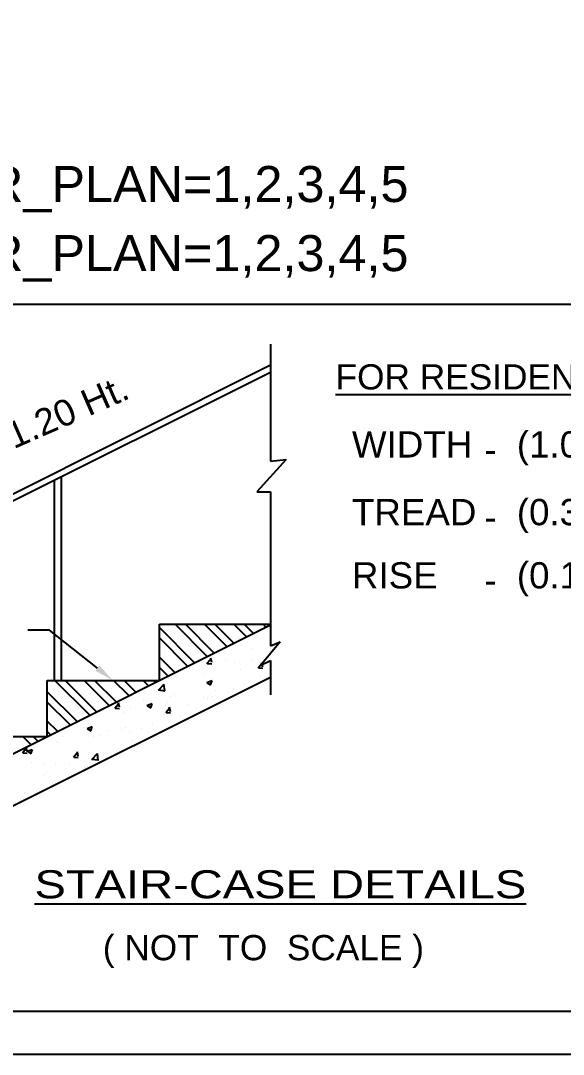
# Model space of a CAD drawing. Header units: metres. Extents: x 1549 to 1752, y 1518 to 3502.
# Drawn here: x 1716.51 to 1724.04, y 1608.28 to 1622.62 of the extents above; entities that cross this region are included whole.
import ezdxf

# ---------------------------------------------------------------- set-up
doc = ezdxf.new("R2010")
doc.units = ezdxf.units.M
doc.layers.add('BLK_1_FLR_1_BLT_UP_AREA', color=1, linetype='Continuous')
doc.layers.add('BLK_1_FLR_1_BLT_UP_AREA_DEDUCT', color=1, linetype='Continuous')
doc.styles.get("Standard").update_dxf_attribs({"font": 'arial.ttf'})

# ---------------------------------------------------------------- blocks, each defined once
blk = doc.blocks.new('A$C4B101615')
at = {"linetype": 'Continuous'}
for p, q in [((9.53, 10.38), (9.53, 8.561)), ((0.672, 5.629), (9.53, 10.058)), ((9.53, 10.068), (9.53, 8.561)), ((0.738, 5.55), (9.53, 9.946)), ((9.776, 8.583), (9.317, 8.081)), ((9.53, 8.561), (9.776, 8.583)), ((6.169, 5.147), (6.169, 8.266)), ((6.281, 5.147), (6.281, 8.322)), ((9.317, 8.081), (9.53, 8.081)), ((9.53, 8.081), (9.53, 5.683)), ((9.53, 8.081), (9.53, 6.02)), ((1.324, 1.908), (9.53, 6.012)), ((7.802, 5.147), (7.802, 6.02)), ((7.802, 6.02), (9.53, 6.02)), ((9.681, 5.746), (9.379, 5.385)), ((9.53, 5.683), (9.681, 5.746)), ((9.53, 5.459), (9.53, 4.921)), ((1.324, 1.096), (9.53, 5.199)), ((6.057, 4.275), (6.057, 5.147)), ((6.057, 5.147), (7.802, 5.147)), ((4.312, 4.275), (6.057, 4.275))]:
    blk.add_line(p, q, dxfattribs=at)
at = {"linetype": 'ByBlock'}
for p, q in [((8.349, 5.421), (7.802, 5.968)), ((8.546, 5.519), (8.045, 6.02)), ((8.653, 5.573), (8.207, 6.02)), ((8.85, 5.672), (8.502, 6.02)), ((8.958, 5.726), (8.664, 6.02)), ((9.155, 5.824), (8.959, 6.02)), ((9.263, 5.878), (9.121, 6.02)), ((9.46, 5.976), (9.416, 6.02)), ((8.241, 5.367), (7.802, 5.807)), ((8.044, 5.269), (7.802, 5.511)), ((7.936, 5.215), (7.802, 5.35)), ((6.718, 4.605), (6.176, 5.147)), ((6.825, 4.659), (6.337, 5.147)), ((7.022, 4.758), (6.633, 5.147)), ((7.13, 4.812), (6.794, 5.147)), ((7.327, 4.91), (7.09, 5.147)), ((7.435, 4.964), (7.251, 5.147)), ((7.632, 5.062), (7.547, 5.147)), ((7.739, 5.116), (7.708, 5.147)), ((6.521, 4.507), (6.057, 4.971)), ((6.413, 4.453), (6.057, 4.809)), ((6.216, 4.355), (6.057, 4.514)), ((6.108, 4.301), (6.057, 4.352)), ((5.804, 4.148), (5.677, 4.275)), ((5.911, 4.202), (5.839, 4.275))]:
    blk.add_line(p, q, dxfattribs=at)
for p, q in [((6.092, 5.928), (5.753, 5.928)), ((6.837, 5.338), (6.092, 5.928)), ((9.263, 5.866), (9.263, 5.866)), ((9.29, 5.876), (9.29, 5.876)), ((9.08, 5.688), (9.08, 5.688)), ((9.241, 5.636), (9.241, 5.636)), ((8.541, 5.41), (8.595, 5.474)), ((8.595, 5.525), (8.595, 5.525)), ((8.615, 5.423), (8.602, 5.492)), ((8.271, 5.337), (8.271, 5.337)), ((8.549, 5.41), (8.615, 5.404)), ((8.836, 5.461), (8.836, 5.461)), ((8.971, 5.429), (8.971, 5.429)), ((9.066, 5.319), (9.066, 5.319)), ((9.248, 5.465), (9.248, 5.465)), ((9.336, 5.341), (9.389, 5.404)), ((9.344, 5.34), (9.41, 5.335)), ((9.379, 5.385), (9.53, 5.459)), ((9.4, 5.409), (9.397, 5.423)), ((9.41, 5.353), (9.402, 5.396)), ((9.508, 5.449), (9.528, 5.435)), ((9.528, 5.434), (9.53, 5.439)), ((7.938, 5.17), (7.938, 5.17)), ((8.506, 5.248), (8.506, 5.248)), ((7.786, 5.002), (7.885, 4.987)), ((7.788, 4.996), (7.874, 5.086)), ((7.886, 4.982), (7.873, 5.087)), ((8.539, 5.115), (8.617, 5.145)), ((8.542, 5.115), (8.597, 5.078)), ((8.597, 5.076), (8.62, 5.143)), ((8.68, 4.992), (8.68, 4.992)), ((8.957, 5.028), (8.957, 5.028)), ((7.437, 4.945), (7.437, 4.945)), ((7.56, 4.844), (7.56, 4.844)), ((7.98, 4.9), (7.98, 4.9)), ((8.029, 4.92), (8.029, 4.92)), ((8.493, 4.879), (8.493, 4.879)), ((8.549, 4.864), (8.549, 4.864)), ((8.62, 4.895), (8.62, 4.895)), ((7.106, 4.716), (7.159, 4.779)), ((7.113, 4.716), (7.179, 4.71)), ((7.179, 4.729), (7.167, 4.798)), ((7.283, 4.808), (7.283, 4.808)), ((7.349, 4.718), (7.349, 4.718)), ((7.608, 4.758), (7.686, 4.787)), ((7.611, 4.757), (7.666, 4.72)), ((7.666, 4.719), (7.689, 4.786)), ((7.671, 4.796), (7.671, 4.796)), ((7.9, 4.646), (7.954, 4.71)), ((7.903, 4.753), (7.903, 4.753)), ((7.924, 4.801), (7.924, 4.801)), ((7.974, 4.659), (7.961, 4.728)), ((8.262, 4.771), (8.262, 4.771)), ((6.611, 4.531), (6.611, 4.531)), ((7.257, 4.642), (7.257, 4.642)), ((7.908, 4.646), (7.974, 4.64)), ((6.625, 4.407), (6.625, 4.407)), ((6.677, 4.4), (6.755, 4.43)), ((6.68, 4.4), (6.735, 4.363)), ((6.735, 4.362), (6.758, 4.429)), ((6.991, 4.371), (6.991, 4.371)), ((7.217, 4.382), (7.217, 4.382)), ((7.269, 4.407), (7.269, 4.407)), ((7.335, 4.349), (7.335, 4.349)), ((7.522, 4.399), (7.522, 4.399)), ((7.688, 4.463), (7.688, 4.463)), ((7.808, 4.357), (7.808, 4.357)), ((7.911, 4.433), (7.911, 4.433)), ((6.207, 4.201), (6.207, 4.201)), ((6.292, 4.279), (6.292, 4.279)), ((6.775, 4.279), (6.775, 4.279)), ((6.876, 4.288), (6.876, 4.288)), ((5.67, 4.021), (5.723, 4.085)), ((5.744, 4.034), (5.731, 4.104)), ((5.746, 4.043), (5.824, 4.073)), ((5.749, 4.043), (5.804, 4.006)), ((5.804, 4.004), (5.827, 4.071)), ((6.23, 4.177), (6.23, 4.177)), ((6.538, 3.965), (6.526, 4.034)), ((5.677, 4.021), (5.744, 4.015)), ((5.818, 3.866), (5.818, 3.866)), ((6.465, 3.952), (6.518, 4.016)), ((6.472, 3.952), (6.538, 3.946)), ((6.7, 3.934), (6.7, 3.934)), ((6.751, 3.923), (6.849, 3.908)), ((6.752, 3.917), (6.838, 4.007)), ((6.762, 3.91), (6.762, 3.91)), ((6.85, 3.902), (6.838, 4.008)), ((6.977, 3.97), (6.977, 3.97)), ((6, 3.842), (6, 3.842)), ((6.052, 3.717), (6.052, 3.717)), ((6.193, 3.832), (6.193, 3.832)), ((6.41, 3.841), (6.41, 3.841)), ((6.653, 3.789), (6.653, 3.789)), ((6.007, 3.678), (6.007, 3.678)), ((5.709, 3.405), (5.709, 3.405))]:
    blk.add_line(p, q)
blk.add_lwpolyline([(16.427, 10.996), (0, 10.996), (0, 0), (16.427, 0)], close=True)
blk.add_solid([(6.869, 5.378), (7.077, 5.147), (6.805, 5.298)])
for s, height, p in [('%%UFOR RESIDENTIAL ', 0.39261, (10.542, 9.675)), ('WIDTH', 0.409, (10.797, 8.616)), ('(1.05)', 0.409, (13.362, 8.616)), ('-', 0.409, (12.858, 8.537)), ('TREAD', 0.409, (10.797, 7.562)), ('(0.30)', 0.409, (13.362, 7.562)), ('-', 0.409, (12.858, 7.483)), ('RISE', 0.409, (10.797, 6.578)), ('(0.15)', 0.409, (13.362, 6.578)), ('-', 0.409, (12.858, 6.5)), ('( NOT  TO  SCALE )', 0.39261, (6.921, 0.791))]:
    blk.add_text(s, height=height).set_placement(p)
blk.add_text('Handrail 1.20 Ht.', height=0.40896, rotation=23.672).set_placement((3.441, 7.826))
at = {"width": 1.2}
blk.add_text('%%USTAIR-CASE DETAILS', height=0.43693, dxfattribs=at).set_placement((5.858, 1.755))

msp = doc.modelspace()

# ---------------------------------------------------------------- linework, layer by layer
for points in [[(1667.97109843, 1608.28044635), (1752.07109843, 1608.28044635), (1752.07109843, 1667.68044635), (1667.97109843, 1667.68044635)], [(1668.57109843, 1608.88044635), (1751.47109843, 1608.88044635), (1751.47109843, 1667.08044635), (1668.57109843, 1667.08044635)]]:
    msp.add_lwpolyline(points, close=True)

# ---------------------------------------------------------------- block references
at = {"xscale": 0.8910985984847049, "yscale": 0.8910985984847049, "zscale": 0.8910985984847049}
msp.add_blockref('A$C4B101615', (1711.48580265, 1608.88044655), dxfattribs=at)

# ---------------------------------------------------------------- texts
at = {"layer": 'BLK_1_FLR_1_BLT_UP_AREA', "color": 25, "insert": (1710.84678835, 1620.60154843), "char_height": 0.5, "attachment_point": 1}
msp.add_mtext_dynamic_manual_height_columns('TYPICAL_FLOOR_PLAN=1,2,3,4,5', width=12.5361875363, gutter_width=0.9, heights=[0], dxfattribs=at)
at = {"layer": 'BLK_1_FLR_1_BLT_UP_AREA_DEDUCT', "color": 25, "insert": (1710.84678835, 1619.64363072), "char_height": 0.5, "attachment_point": 1}
msp.add_mtext_dynamic_manual_height_columns('TYPICAL_FLOOR_PLAN=1,2,3,4,5', width=11.7624501891, gutter_width=0.9, heights=[0], dxfattribs=at)

doc.saveas('drawing.dxf')
